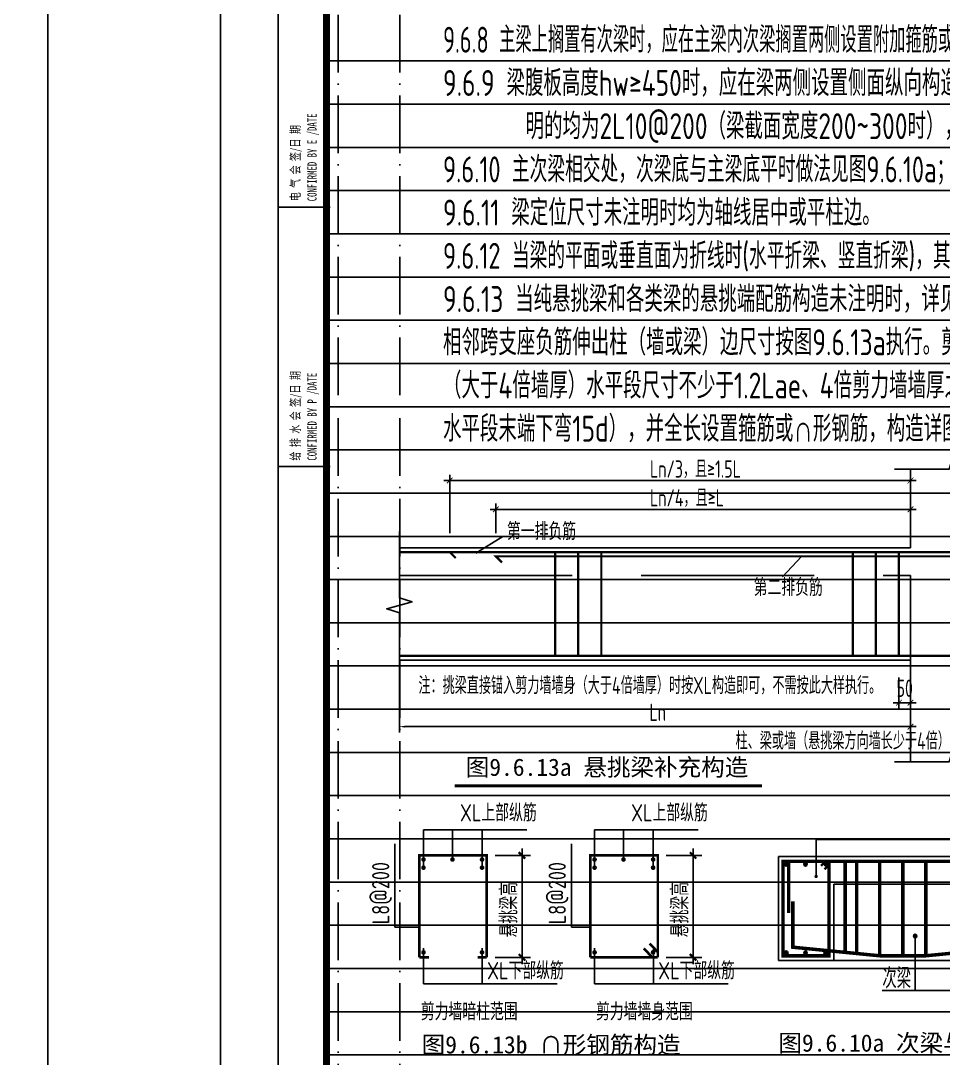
# Model space of a CAD drawing. Extents: x 826826 to 1642106, y -156213 to 399140.
# Drawn here: x 940429 to 956446, y 321636 to 339639 of the extents above; entities that cross this region are included whole.
import ezdxf
from ezdxf.enums import TextEntityAlignment as Align

# ---------------------------------------------------------------- set-up
doc = ezdxf.new("R2010")
doc.units = 0
doc.header["$LTSCALE"] = 1000
doc.linetypes.add('D1', pattern=[14, 10, -2, 0, -2])
doc.linetypes.add('H3普通虚线', pattern=[4.2, 3, -1.2])
doc.layers.get('0').update_dxf_attribs({"linetype": 'CONTINUOUS'})
doc.layers.get('DEFPOINTS').update_dxf_attribs({"linetype": 'CONTINUOUS'})
for name, color, linetype in [('C-SHET-TTLB', 11, 'CONTINUOUS'), ('S-DETL-DIM', 151, 'CONTINUOUS'), ('S-DETL-LINE1', 2, 'CONTINUOUS'), ('S-DETL-LINE2', 2, 'H3普通虚线'), ('S-DETL-RBAR', 1, 'CONTINUOUS'), ('S-DETL-TEXT', 7, 'CONTINUOUS')]:
    doc.layers.add(name, color=color, linetype=linetype)
doc.layers.add('S-1-TEXT', color=7, linetype='CONTINUOUS', lineweight=18)
doc.styles.add('SHEET-ECADI', font='simhei.ttf', dxfattribs={"width": 0.7})
doc.styles.add('TS', font='tssdeng.shx', dxfattribs={"width": 0.7, "bigfont": 'tssdchn.shx'})
doc.styles.add('TSSD_DIMENSION', font='Tssdeng.shx', dxfattribs={"width": 0.7, "bigfont": 'tssdchn.shx'})
doc.styles.add('TSSD_Label', font='Tssdeng.shx', dxfattribs={"width": 0.7, "bigfont": 'hztxt.shx'})
doc.styles.add('黑体', font='simhei.ttf')
doc.dimstyles.new('DIM25', dxfattribs={"dimtxt": 300, "dimasz": 0.8, "dimexe": 150, "dimexo": 150, "dimgap": 100, "dimtad": 1, "dimdec": 0, "dimlfac": 0.25, "dimrnd": 1, "dimzin": 0, "dimdsep": 46, "dimtxsty": 'TS', "dimblk": '_DIMX', "dimcen": 0, "dimclrd": 256, "dimclre": 256, "dimclrt": 43, "dimadec": 1, "dimazin": 0, "dimtfac": 1, "dimtdec": 0, "dimtix": 1, "dimtmove": 2, "dimatfit": 3, "dimldrblk": 'ARCHTICK', "dimfxl": 0, "dimtolj": 1, "dimtzin": 1, "dimarcsym": 0})
doc.dimstyles.new('TSSD_25_100', dxfattribs={"dimtxt": 300, "dimasz": 100, "dimexe": 100, "dimexo": 250, "dimgap": 100, "dimtad": 1, "dimdec": 0, "dimlfac": 0.25, "dimzin": 0, "dimdsep": 46, "dimtxsty": 'TSSD_DIMENSION', "dimblk": 'ARCHTICK', "dimcen": 0, "dimdle": 100, "dimclrt": 7, "dimadec": 0, "dimazin": 0, "dimtfac": 1, "dimtdec": 0, "dimtix": 1, "dimtmove": 2, "dimatfit": 3, "dimldrblk": 'ARCHTICK', "dimfxl": 0, "dimtolj": 1, "dimtzin": 0, "dimarcsym": 0})

# ---------------------------------------------------------------- blocks, each defined once
blk = doc.blocks.new('2014SHEET-L')
at = {"layer": 'C-SHET-TTLB'}
for p, q in [((0, -180), (-9, -180)), ((0, -225), (-9, -225))]:
    blk.add_line(p, q, dxfattribs=at)
at = {"layer": 'C-SHET-TTLB', "style": 'SHEET-ECADI', "width": 0.7}
for s, p in [('CONFIRMED BY E /DATE', (-2.33, -178.96)), ('电 气 会 签/日 期', (-5.24, -178.96)), ('给 排 水 会 签/日 期', (-5.24, -223.96)), ('CONFIRMED BY P /DATE', (-2.33, -223.96))]:
    blk.add_text(s, height=1.6, rotation=90, dxfattribs=at).set_placement(p)
blk = doc.blocks.new('2017_11-sheet-L2', base_point=(18.4, 410))
at = {"layer": 'C-SHET-TTLB'}
blk.add_blockref('2014SHEET-L', (19, 410.6), dxfattribs=at)
blk = doc.blocks.new('_ArchTick')
at = {"color": 0, "linetype": 'ByBlock', "const_width": 0.15}
blk.add_lwpolyline([(-0.5, -0.5), (0.5, 0.5)], dxfattribs=at)
blk = doc.blocks.new('*D2859')
at = {"layer": 'DEFPOINTS', "color": 0}
for p in [(955677, 328495), (955877, 328495), (955677, 327806)]:
    blk.add_point(p, dxfattribs=at)
at = {"layer": 'S-DETL-DIM', "color": 0, "lineweight": -2}
for p, q in [((955677, 328245), (955677, 327706)), ((955877, 328245), (955877, 327706)), ((955677, 327806), (955577, 327806)), ((955877, 327806), (955677, 327806)), ((955877, 327806), (955977, 327806))]:
    blk.add_line(p, q, dxfattribs=at)
at = {"layer": 'S-DETL-DIM', "color": 0, "lineweight": -2, "xscale": 100, "yscale": 100, "zscale": 100}
blk.add_blockref('_ArchTick', (955677, 327806), dxfattribs=at)
at = {"layer": 'S-DETL-DIM', "color": 0, "lineweight": -2, "xscale": 100, "yscale": 100, "zscale": 100, "rotation": 180}
blk.add_blockref('_ArchTick', (955877, 327806), dxfattribs=at)
at = {"layer": 'S-DETL-DIM', "color": 7, "insert": (955777, 328056), "char_height": 300, "attachment_point": 5, "style": 'TSSD_DIMENSION'}
blk.add_mtext('\\A1;50', dxfattribs=at)
blk = doc.blocks.new('*D2860')
at = {"layer": 'DEFPOINTS', "color": 0}
for p in [(947877, 331661), (947877, 330495), (955877, 330495)]:
    blk.add_point(p, dxfattribs=at)
at = {"layer": 'S-DETL-DIM', "color": 0, "lineweight": -2}
for p, q in [((955977, 331661), (947777, 331661)), ((947877, 330745), (947877, 331761)), ((955877, 330745), (955877, 331761))]:
    blk.add_line(p, q, dxfattribs=at)
at = {"layer": 'S-DETL-DIM', "color": 0, "lineweight": -2, "xscale": 100, "yscale": 100, "zscale": 100, "rotation": 180}
blk.add_blockref('_ArchTick', (947877, 331661), dxfattribs=at)
at = {"layer": 'S-DETL-DIM', "color": 0, "lineweight": -2, "xscale": 100, "yscale": 100, "zscale": 100}
blk.add_blockref('_ArchTick', (955877, 331661), dxfattribs=at)
blk = doc.blocks.new('*D2861')
at = {"layer": 'DEFPOINTS', "color": 0}
for p in [(947002, 328495), (955877, 328495), (947002, 327390)]:
    blk.add_point(p, dxfattribs=at)
at = {"layer": 'S-DETL-DIM', "color": 0, "lineweight": -2}
for p, q in [((947002, 328245), (947002, 327290)), ((955877, 328245), (955877, 327290)), ((955977, 327390), (947102, 327390))]:
    blk.add_line(p, q, dxfattribs=at)
at = {"layer": 'S-DETL-DIM', "color": 0}
blk.add_solid([(947102, 327406), (947102, 327373), (947002, 327390)], dxfattribs=at)
at = {"layer": 'S-DETL-DIM', "color": 0, "lineweight": -2, "xscale": 100, "yscale": 100, "zscale": 100}
blk.add_blockref('_ArchTick', (955877, 327390), dxfattribs=at)
at = {"layer": 'S-DETL-DIM', "color": 7, "insert": (951489, 327640), "char_height": 300, "attachment_point": 5, "style": 'TSSD_DIMENSION'}
blk.add_mtext('\\A1;Ln', dxfattribs=at)
blk = doc.blocks.new('ArchTick')
at = {"color": 0, "linetype": 'ByBlock', "lineweight": -2, "const_width": 0.075}
blk.add_lwpolyline([(-0.25, -0.25), (0.25, 0.25)], dxfattribs=at)
blk = doc.blocks.new('*D2862')
at = {"layer": 'DEFPOINTS', "color": 0}
for p in [(948677, 331161), (948677, 330495), (955877, 330495)]:
    blk.add_point(p, dxfattribs=at)
at = {"layer": 'S-DETL-DIM', "color": 0, "lineweight": -2}
for p, q in [((955977, 331161), (948577, 331161)), ((948677, 330745), (948677, 331261)), ((955877, 330745), (955877, 331261))]:
    blk.add_line(p, q, dxfattribs=at)
at = {"layer": 'S-DETL-DIM', "color": 0, "lineweight": -2, "xscale": 100, "yscale": 100, "zscale": 100, "rotation": 180}
blk.add_blockref('_ArchTick', (948677, 331161), dxfattribs=at)
at = {"layer": 'S-DETL-DIM', "color": 0, "lineweight": -2, "xscale": 100, "yscale": 100, "zscale": 100}
blk.add_blockref('_ArchTick', (955877, 331161), dxfattribs=at)
blk = doc.blocks.new('_DIMX')
blk.add_line((-150, 0), (150, 0))
at = {"const_width": 50}
blk.add_lwpolyline([(-70, -70), (70, 70)], dxfattribs=at)
blk = doc.blocks.new('*D2956')
at = {"layer": 'DEFPOINTS', "color": 0}
for p in [(948514, 325156), (948514, 323387), (949132, 323387)]:
    blk.add_point(p, dxfattribs=at)
at = {"layer": 'S-DETL-DIM', "lineweight": -2}
for p, q in [((948664, 325156), (949282, 325156)), ((949132, 325155), (949132, 323388)), ((948664, 323387), (949282, 323387))]:
    blk.add_line(p, q, dxfattribs=at)
at = {"layer": 'S-DETL-DIM', "lineweight": -2, "xscale": 0.8, "yscale": 0.8, "zscale": 0.8}
for p, rotation in [((949132, 325156), 90), ((949132, 323387), 270)]:
    blk.add_blockref('_DIMX', p, dxfattribs=dict(at, rotation=rotation))
blk = doc.blocks.new('*D2955')
at = {"layer": 'DEFPOINTS', "color": 0}
for p in [(951485, 325156), (951485, 323387), (952102, 323387)]:
    blk.add_point(p, dxfattribs=at)
at = {"layer": 'S-DETL-DIM', "lineweight": -2}
for p, q in [((951635, 325156), (952252, 325156)), ((952102, 325155), (952102, 323388)), ((951635, 323387), (952252, 323387))]:
    blk.add_line(p, q, dxfattribs=at)
at = {"layer": 'S-DETL-DIM', "lineweight": -2, "xscale": 0.8, "yscale": 0.8, "zscale": 0.8}
for p, rotation in [((952102, 325156), 90), ((952102, 323387), 270)]:
    blk.add_blockref('_DIMX', p, dxfattribs=dict(at, rotation=rotation))

msp = doc.modelspace()

# ---------------------------------------------------------------- hatches: boundary and pattern name
at = {"layer": 'S-DETL-RBAR'}
h = msp.add_hatch(color=1, dxfattribs=at)
edge = h.paths.add_edge_path()
edge.add_arc((953718.81, 325001.78), 31.25, 0, 360)
h = msp.add_hatch(color=1, dxfattribs=at)
edge = h.paths.add_edge_path()
edge.add_arc((954054.21, 325001.78), 31.25, 0, 360)
h = msp.add_hatch(color=1, dxfattribs=at)
edge = h.paths.add_edge_path()
edge.add_arc((954409.79, 325001.78), 31.25, 0, 360)
h = msp.add_hatch(color=1, dxfattribs=at)
edge = h.paths.add_edge_path()
edge.add_arc((953718.81, 323466.04), 31.25, 0, 360)
h = msp.add_hatch(color=1, dxfattribs=at)
edge = h.paths.add_edge_path()
edge.add_arc((954054.21, 323466.04), 31.25, 0, 360)
h = msp.add_hatch(color=1, dxfattribs=at)
edge = h.paths.add_edge_path()
edge.add_arc((954405.14, 323466.04), 31.25, 0, 360)
at = {"layer": 'S-DETL-TEXT'}
h = msp.add_hatch(color=256, dxfattribs=at)
edge = h.paths.add_edge_path()
edge.add_arc((954238.4, 324791.26), 15.62, 0, 360)
h = msp.add_hatch(color=256, dxfattribs=at)
edge = h.paths.add_edge_path()
edge.add_arc((955958.39, 323755.87), 31.25, 0, 360)

# ---------------------------------------------------------------- linework, layer by layer
at = {"layer": 'C-SHET-TTLB'}
msp.add_line((944898.73, 354402.46), (944898.73, 296882.46), dxfattribs=at)
for points in [[(940898.73, 355342.46), (940898.73, 295942.46), (856798.73, 295942.46), (856798.73, 355342.46)], [(1048998.73, 355342.46), (1048998.73, 295942.46), (943898.73, 295942.46), (943898.73, 355342.46)]]:
    msp.add_lwpolyline(points, close=True, dxfattribs=at)
at = {"layer": 'C-SHET-TTLB', "const_width": 120}
msp.add_lwpolyline([(945738.73, 354342.46), (1047998.73, 354342.13), (1047998.73, 296942.13), (945738.73, 296942.46)], close=True, dxfattribs=at)
at = {"layer": 'DEFPOINTS', "color": 252, "linetype": 'D1', "ltscale": 0.1}
for p, q in [((945938.73, 350942.46), (945938.73, 296942.46)), ((947010.73, 350942.46), (947010.73, 296942.46))]:
    msp.add_line(p, q, dxfattribs=at)
at = {"layer": 'DEFPOINTS', "color": 252}
for p, q in [((945738.73, 338942.46), (1040998.73, 338942.46)), ((945738.73, 338192.46), (1040998.73, 338192.46)), ((945738.73, 337442.46), (1040998.73, 337442.46)), ((945738.73, 336692.46), (1040998.73, 336692.46)), ((945738.73, 335942.46), (1040998.73, 335942.46)), ((945738.73, 335192.46), (1040998.73, 335192.46)), ((945738.73, 334442.46), (1040998.73, 334442.46)), ((945738.73, 333692.46), (1040998.73, 333692.46)), ((945738.73, 332942.46), (1040998.73, 332942.46)), ((945738.73, 332192.46), (1040998.73, 332192.46)), ((945738.73, 331442.46), (1040998.73, 331442.46)), ((945738.73, 330692.46), (1040998.73, 330692.46)), ((945738.73, 329942.46), (1040998.73, 329942.46)), ((945738.73, 329192.46), (1040998.73, 329192.46)), ((945738.73, 328442.46), (1040998.73, 328442.46)), ((945738.73, 327692.46), (1040998.73, 327692.46)), ((945738.73, 326942.46), (1040998.73, 326942.46)), ((945738.73, 326192.46), (1040998.73, 326192.46)), ((945738.73, 325442.46), (1040998.73, 325442.46)), ((945738.73, 324692.46), (1040998.73, 324692.46)), ((945738.73, 323942.46), (1019298.73, 323942.46)), ((945738.73, 323192.46), (1019298.73, 323192.46)), ((945738.73, 322442.46), (1019298.73, 322442.46)), ((945738.73, 321692.46), (1019298.73, 321692.46))]:
    msp.add_line(p, q, dxfattribs=at)
at = {"layer": 'S-DETL-DIM'}
msp.add_line((947002.03, 328215.28), (947002.03, 327289.81), dxfattribs=at)
at = {"layer": 'S-DETL-LINE1'}
for p, q in [((955876.56, 330495.28), (955876.56, 331856.39)), ((947002.03, 330495.28), (955876.56, 330495.28)), ((947002.03, 328545.28), (955876.56, 328545.28)), ((955876.56, 326781.77), (955876.56, 328495.28)), ((953583.02, 325133.91), (959503.02, 325133.91)), ((953583.02, 325133.91), (953583.02, 323333.91)), ((953583.02, 323333.91), (959503.02, 323333.91))]:
    msp.add_line(p, q, dxfattribs=at)
for points in [[(955596.56, 331856.39), (956546.56, 331856.39), (956616.56, 332076.39), (956736.56, 331636.39), (956806.56, 331856.39), (957756.56, 331856.39)], [(947002.03, 330775.28), (947002.03, 329625.28), (947222.03, 329555.28), (946782.03, 329435.28), (947002.03, 329365.28), (947002.03, 328215.28)], [(955596.56, 326781.77), (956546.56, 326781.77), (956616.56, 327001.77), (956736.56, 326561.77), (956806.56, 326781.77), (957756.56, 326781.77)]]:
    msp.add_lwpolyline(points, dxfattribs=at)
for centre in [(953718.81, 325001.78), (954054.21, 325001.78), (954409.79, 325001.78), (953718.81, 323466.04), (954054.21, 323466.04), (954405.14, 323466.04)]:
    msp.add_circle(centre, 31.25, dxfattribs=at)
at = {"layer": 'S-DETL-LINE2'}
for p in [(947002.03, 330015.28), (955876.56, 328495.28)]:
    msp.add_line(p, (955876.56, 330015.28), dxfattribs=at)
at = {"layer": 'S-DETL-LINE2', "linetype": 'H3普通虚线'}
for q in [(956943.02, 324653.91), (954543.02, 323333.91)]:
    msp.add_line((954543.02, 324653.91), q, dxfattribs=at)
at = {"layer": 'S-DETL-RBAR'}
for points, const_width in [([(947002.03, 330420.28), (959467.44, 330420.28)], 40), ([(947982.62, 330314.21), (947876.56, 330420.28), (959467.44, 330420.28)], 40), ([(948782.62, 330239.21), (948676.56, 330345.28), (959467.44, 330345.28)], 40), ([(949709.17, 328616.66), (949709.17, 330420.28)], 40), ([(950109.17, 328616.66), (950109.17, 330420.28)], 40), ([(950509.17, 328616.66), (950509.17, 330420.28)], 40), ([(954876.56, 328616.66), (954876.56, 330420.28)], 40), ([(955276.56, 328616.66), (955276.56, 330420.28)], 40), ([(955676.56, 328616.66), (955676.56, 330420.28)], 40), ([(947002.03, 328620.28), (957401.56, 328620.28), (957401.56, 329219.82)], 40), ([(948519.64, 323386.7), (948519.64, 325156.1), (947348.73, 325156.1), (947348.73, 323386.7)], 45), ([(951489.98, 323386.7), (951489.98, 325156.1), (950319.08, 325156.1), (950319.08, 323386.7)], 45), ([(951393.73, 323386.7), (951246.49, 323542.46)], 45), ([(951494.31, 323472.33), (951347.07, 323628.09)], 45), ([(947348.73, 323386.7), (947514.34, 323386.7)], 45), ([(948519.64, 323386.7), (948360.2, 323386.7)], 45), ([(950319.08, 323386.7), (951489.98, 323386.7)], 45)]:
    msp.add_lwpolyline(points, dxfattribs=dict(at, const_width=const_width))
at = {"layer": 'S-DETL-RBAR', "const_width": 40}
for points in [[(947401.55, 325084.19, 1), (947441.55, 325084.19, 1)], [(947401.55, 324942.95, 1), (947441.55, 324942.95, 1)], [(947904.1, 325084.19, 1), (947944.1, 325084.19, 1)], [(948417.87, 325084.19, 1), (948457.87, 325084.19, 1)], [(948417.87, 324942.95, 1), (948457.87, 324942.95, 1)], [(950371.89, 325084.19, 1), (950411.89, 325084.19, 1)], [(950371.89, 324942.95, 1), (950411.89, 324942.95, 1)], [(950874.45, 325084.19, 1), (950914.45, 325084.19, 1)], [(951388.22, 325084.19, 1), (951428.22, 325084.19, 1)], [(951388.22, 324942.95, 1), (951428.22, 324942.95, 1)], [(947401.55, 323473.19, 1), (947441.55, 323473.19, 1)], [(948417.87, 323473.19, 1), (948457.87, 323473.19, 1)], [(950371.89, 323473.19, 1), (950411.89, 323473.19, 1)], [(951388.22, 323473.19, 1), (951428.22, 323473.19, 1)]]:
    msp.add_lwpolyline(points, format="xyb", close=True, dxfattribs=at)
at = {"layer": 'S-DETL-RBAR', "color": 1}
for points, const_width in [([(954463.02, 325053.91), (954463.02, 323413.91), (953663.02, 323413.91), (953663.02, 325053.91), (954463.02, 325053.91)], 60), ([(959503.02, 325053.91), (953763.02, 325053.91), (953763.02, 324154.06)], 60), ([(954323.02, 324973.91), (954403.02, 325053.91)], 40), ([(954383.02, 324913.91), (954463.02, 324993.91)], 40), ([(954743.02, 325053.91), (954743.02, 323473.11)], 60), ([(954943.02, 325053.91), (954943.02, 323453.38)], 60), ([(955343.02, 325053.91), (955343.02, 323413.91)], 60), ([(955743.02, 325053.91), (955743.02, 323413.91)], 60), ([(956143.02, 325053.91), (956143.02, 323413.91)], 60), ([(953833.02, 324358.84), (953833.02, 323562.89), (955343.02, 323413.91), (956143.02, 323413.91), (958203.02, 323617.15)], 60)]:
    msp.add_lwpolyline(points, dxfattribs=dict(at, const_width=const_width))
at = {"layer": 'S-DETL-TEXT'}
for p, q in [((948330.19, 330400.37), (948800.03, 330691.92)), ((953981.93, 330345.28), (953652.15, 329990.7)), ((952911.44, 326943.48), (956242.59, 326943.48)), ((946925.07, 323911.31), (946925.07, 325354.78)), ((949989.22, 323911.31), (949989.22, 325354.78)), ((954238.4, 324791.26), (954238.4, 325432.6)), ((954238.4, 325432.6), (958126.81, 325432.6)), ((947348.73, 323911.31), (946925.07, 323911.31)), ((950319.08, 323911.31), (949989.22, 323911.31)), ((955958.39, 323755.87), (955958.39, 322811.37)), ((958902.96, 322811.37), (955384.42, 322811.37))]:
    msp.add_line(p, q, dxfattribs=at)
at = {"layer": 'S-DETL-TEXT', "color": 0}
for p, q in [((947421.55, 324942.95), (947421.55, 325597.57)), ((947421.55, 325597.57), (949217.49, 325597.57)), ((947924.1, 325084.19), (947924.1, 325597.57)), ((948437.87, 324942.95), (948437.87, 325597.57)), ((950391.89, 324942.95), (950391.89, 325597.57)), ((950391.89, 325597.57), (952187.83, 325597.57)), ((950894.45, 325084.19), (950894.45, 325597.57)), ((951408.22, 324942.95), (951408.22, 325597.57)), ((947421.55, 323547.04), (947421.55, 322929.56)), ((948442.77, 323547.04), (948442.77, 322929.56)), ((950391.89, 323547.04), (950391.89, 322929.56)), ((951413.11, 323547.04), (951413.11, 322929.56)), ((947421.55, 322929.56), (949743.34, 322929.56)), ((950391.89, 322929.56), (952713.68, 322929.56))]:
    msp.add_line(p, q, dxfattribs=at)
at = {"layer": 'S-DETL-TEXT', "const_width": 50}
msp.add_lwpolyline([(947959.84, 326364.88), (953296.7, 326364.88)], dxfattribs=at)
at = {"layer": 'S-DETL-TEXT'}
for centre, radius in [((954238.4, 324791.26), 15.62), ((955958.39, 323755.87), 31.25)]:
    msp.add_circle(centre, radius, dxfattribs=at)

# ---------------------------------------------------------------- block references
at = {"layer": 'C-SHET-TTLB', "xscale": 100, "yscale": 100, "zscale": 100}
msp.add_blockref('2017_11-sheet-L2', (945738.73, 354342.46), dxfattribs=at)

# ---------------------------------------------------------------- texts
at = {"layer": 'S-1-TEXT', "style": 'TS'}
for s, width, p in [('9.6.8 主梁上搁置有次梁时，应在主梁内次梁搁置两侧设置附加箍筋或附加吊筋，其构造详见图集16G101-1第88页。', 0.66, (947759.78, 339084.89)), ('9.6.9 梁腹板高度hw≥450时，应在梁两侧设置侧面纵向构造钢筋，规格详见后续施工图图中标注，未注', 0.75, (947759.78, 338334.89)), ('       明的均为2L10@200（梁截面宽度200~300时），构造详见图集16G101-1第90页。', 0.75, (947759.78, 337584.89)), ('9.6.10 主次梁相交处，次梁底与主梁底平时做法见图9.6.10a；次梁底比主梁底低时做法详见图9.6.10b。', 0.72, (947759.78, 336834.89)), ('9.6.11 梁定位尺寸未注明时均为轴线居中或平柱边。', 0.75, (947759.78, 336084.89)), ('9.6.12 当梁的平面或垂直面为折线时(水平折梁、竖直折梁)，其构造做法详见图集16G101-1第91页。', 0.72, (947759.78, 335334.89)), ('9.6.13 当纯悬挑梁和各类梁的悬挑端配筋构造未注明时，详见图集16G101-1第92页1 ~ 7节点。', 0.75, (947759.78, 334584.89)), ('相邻跨支座负筋伸出柱（墙或梁）边尺寸按图9.6.13a执行。剪力墙处屋面XL上部纵筋伸入剪力墙身', 0.75, (947759.78, 333834.89)), ('（大于4倍墙厚）水平段尺寸不少于1.2Lae、4倍剪力墙墙厚之大值（上部纵筋', 0.75, (947759.78, 333084.89)), ('水平段末端下弯15d），并全长设置箍筋或∩形钢筋，构造详图9.6.13b。', 0.75, (947759.78, 332334.89))]:
    msp.add_text(s, height=450, dxfattribs=dict(at, width=width)).set_placement(p)
at = {"layer": 'S-DETL-TEXT'}
for s, height, style, width, p in [('Ln/3，且≥1.5L', 300, 'TSSD_Label', 0.7, (951352.81, 331711.03)), ('Ln/4，且≥L', 300, 'TSSD_Label', 0.7, (951352.81, 331211.03)), ('第一排负筋', 300, 'TSSD_Label', 0.8, (948870.49, 330628.76)), ('第二排负筋', 300, 'TSSD_Label', 0.8, (953154.71, 329657.36)), ('注：挑梁直接锚入剪力墙墙身（大于4倍墙厚）时按XL构造即可，不需按此大样执行。', 300, 'TSSD_Label', 0.7, (947333.57, 327955.27)), ('柱、梁或墙（悬挑梁方向墙长少于4倍）', 300, 'TSSD_Label', 0.7, (952840.11, 326993.48)), ('XL上部纵筋   ', 300, 'TSSD_Label', 0.8, (948055.67, 325745.52)), ('XL上部纵筋   ', 300, 'TSSD_Label', 0.8, (951026.02, 325745.52)), ('XL下部纵筋   ', 300, 'TSSD_Label', 0.8, (948525.98, 323004.77)), ('XL下部纵筋   ', 300, 'TSSD_Label', 0.8, (951496.33, 323004.77)), ('次梁', 350, 'TS', 0.75, (955387.78, 322849.31)), (' 剪力墙暗柱范围', 300, 'TSSD_Label', 0.8, (947230.02, 322293.99)), (' 剪力墙墙身范围', 300, 'TSSD_Label', 0.8, (950270.42, 322293.99))]:
    msp.add_text(s, height=height, dxfattribs=dict(at, style=style, width=width)).set_placement(p)
at = {"layer": 'S-DETL-TEXT', "style": '黑体'}
for s, p in [('图9.6.13a 悬挑梁补充构造', (950607.91, 326536.05)), ('图9.6.13b ∩形钢筋构造', (949637.44, 321719.81))]:
    msp.add_text(s, height=300, dxfattribs=at).set_placement(p, align=Align.CENTER)
at = {"layer": 'S-DETL-TEXT', "style": 'TSSD_Label', "width": 0.8}
for s, p in [('L8@200', (946828.67, 323960.75)), ('L8@200', (949892.82, 323960.75)), ('悬挑梁高', (949053.51, 323734.39)), ('悬挑梁高', (952023.85, 323734.39))]:
    msp.add_text(s, height=300, rotation=90, dxfattribs=at).set_placement(p)
at = {"layer": 'S-DETL-TEXT', "style": '黑体'}
msp.add_text('图9.6.10a 次梁与主梁平时做法', height=300, dxfattribs=at).set_placement((953583.19, 321750.81))

# ---------------------------------------------------------------- dimensions: what is measured, and where the dimension line sits
at = {"layer": 'S-DETL-DIM'}
for base, p2, picture, middle in [((947876.56, 331661.03), (947876.56, 330495.28), '*D2860', (951876.56, 331661.03)), ((948676.56, 331161.03), (948676.56, 330495.28), '*D2862', (952276.56, 331161.03))]:
    dim = msp.add_linear_dim(base=base, p1=(955876.56, 330495.28), p2=p2, text=' ', dimstyle='TSSD_25_100', dxfattribs=at)
    dim.commit()
    dim.dimension.update_dxf_attribs({"geometry": picture, "text_midpoint": middle})
dim = msp.add_linear_dim(base=(947002.03, 327389.81), p1=(955876.56, 328495.28), p2=(947002.03, 328495.28), angle=180, text='Ln', dimstyle='TSSD_25_100', override={"dimblk1": 'ArchTick', "dimsah": 1}, dxfattribs=at)
dim.commit()
dim.dimension.update_dxf_attribs({"geometry": '*D2861', "text_midpoint": (951489.29, 327639.81)})
dim = msp.add_linear_dim(base=(955676.56, 327805.62), p1=(955876.56, 328495.28), p2=(955676.56, 328495.28), dimstyle='TSSD_25_100', dxfattribs=at)
dim.commit()
dim.dimension.update_dxf_attribs({"geometry": '*D2859', "text_midpoint": (955776.56, 328055.62)})
for base, p1, p2, picture, middle in [((949131.71, 323386.7), (948514.42, 325156.1), (948514.42, 323386.7), '*D2956', (949131.71, 324271.4)), ((952102.06, 323386.7), (951484.76, 325156.1), (951484.76, 323386.7), '*D2955', (952102.06, 324271.4))]:
    dim = msp.add_linear_dim(base=base, p1=p1, p2=p2, angle=90, text=' ', dimstyle='DIM25', dxfattribs=at)
    dim.commit()
    dim.dimension.update_dxf_attribs({"geometry": picture, "text_midpoint": middle})

doc.saveas('drawing.dxf')
